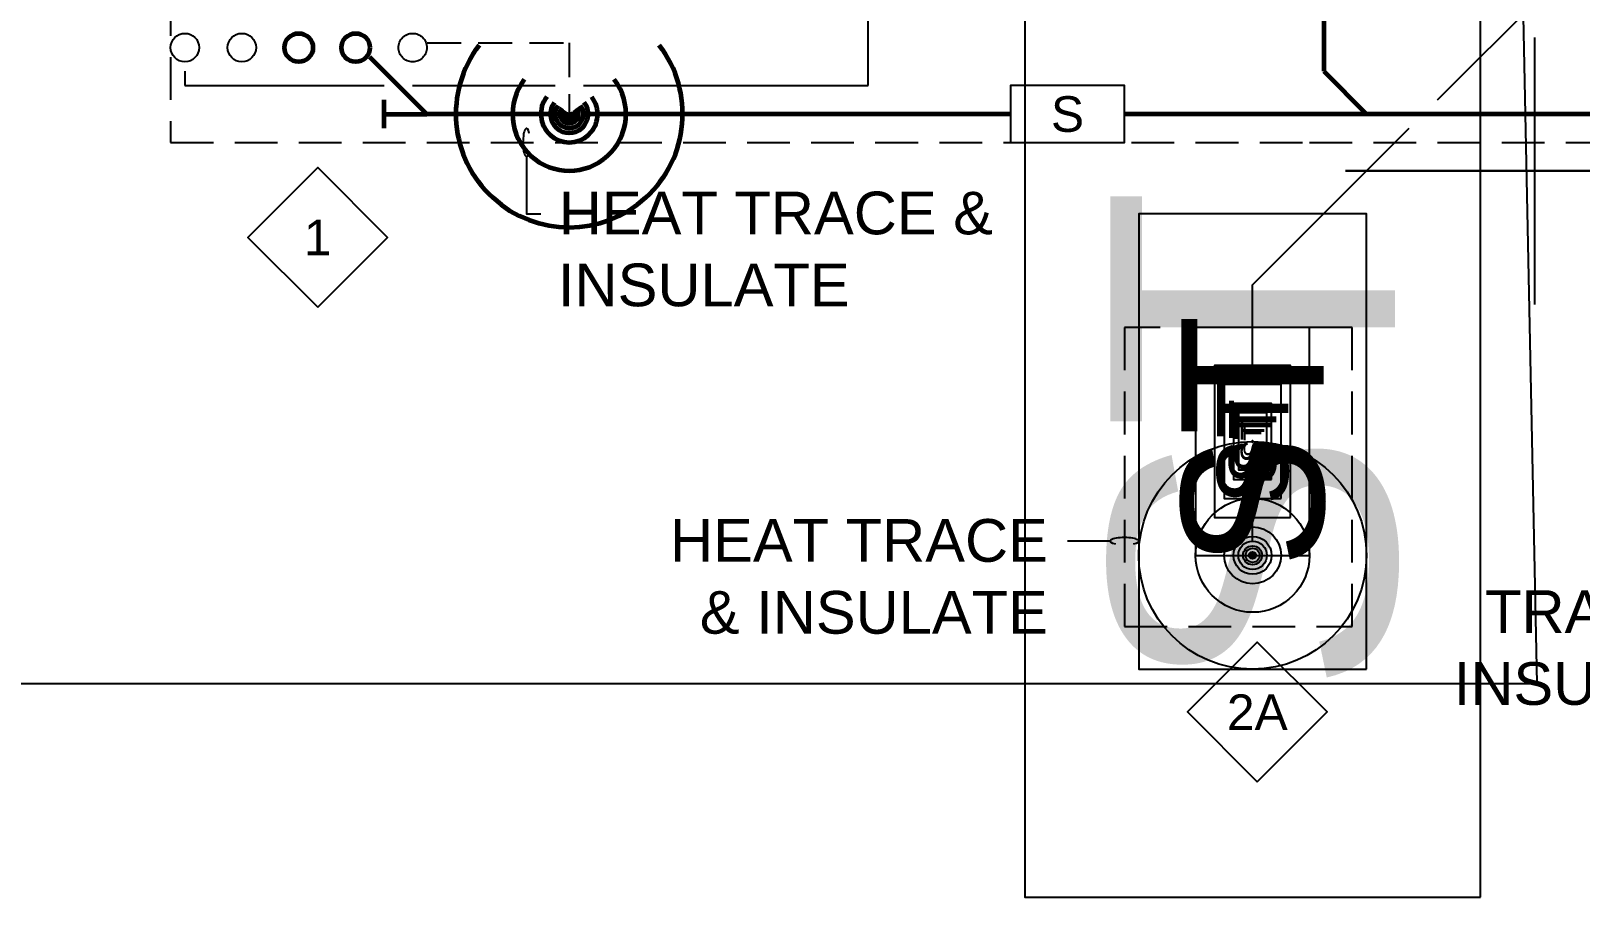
# Model space of a CAD drawing. Extents: x -3956 to 957, y -346 to 1886.
# Drawn here: x -3168.4 to -2842, y -55.3 to 127.2 of the extents above; entities that cross this region are included whole.
import ezdxf
from ezdxf.enums import TextEntityAlignment as Align

# ---------------------------------------------------------------- set-up
doc = ezdxf.new("R2010")
doc.units = 0
doc.header["$LTSCALE"] = 36
doc.header["$MEASUREMENT"] = 0
doc.linetypes.add('HIDDEN', pattern=[0.375, 0.25, -0.125])
doc.linetypes.add('VENT', pattern=[0.30000000000000004, 0.2, -0.1])
for name, color, linetype in [('G-ANNO-TEXT', 70, 'Continuous'), ('G-ANNO-TEXT @ 96', 70, 'Continuous'), ('P-FIXT-N-N', 3, 'Continuous'), ('P-FIXT-N-N @ 1 (1)', 3, 'Continuous'), ('P-FIXT-N-N @ 1 (2)', 3, 'Continuous'), ('P-FIXT-N-N @ 12', 3, 'Continuous'), ('P-FIXT-N-N @ 128', 3, 'Continuous'), ('P-FIXT-N-N @ 16', 3, 'Continuous'), ('P-FIXT-N-N @ 192', 3, 'Continuous'), ('P-FIXT-N-N @ 2', 3, 'Continuous'), ('P-FIXT-N-N @ 24', 3, 'Continuous'), ('P-FIXT-N-N @ 384', 3, 'Continuous'), ('P-FIXT-N-N @ 4', 3, 'Continuous'), ('P-FIXT-N-N @ 48', 3, 'Continuous'), ('P-FIXT-N-N @ 64', 3, 'Continuous'), ('P-FIXT-N-N @ 768', 3, 'Continuous'), ('P-FIXT-N-N @ 8', 3, 'Continuous'), ('P-FIXT-N-N @ 96', 3, 'Continuous'), ('P-HW-N @ 96', 1, 'Continuous'), ('P-HWC-N', 2, 'Continuous'), ('P-HWC-N @ 96', 2, 'Continuous'), ('P-SANV-N', 5, 'VENT'), ('P-SANV-N @ 96', 5, 'VENT'), ('P-STRM-N', 2, 'Continuous'), ('P-STRM-N @ 1 (1)', 2, 'Continuous'), ('P-STRM-N @ 1 (2)', 2, 'Continuous'), ('P-STRM-N @ 12', 2, 'Continuous'), ('P-STRM-N @ 128', 2, 'Continuous'), ('P-STRM-N @ 16', 2, 'Continuous'), ('P-STRM-N @ 192', 2, 'Continuous'), ('P-STRM-N @ 2', 2, 'Continuous'), ('P-STRM-N @ 24', 2, 'Continuous'), ('P-STRM-N @ 384', 2, 'Continuous'), ('P-STRM-N @ 4', 2, 'Continuous'), ('P-STRM-N @ 48', 2, 'Continuous'), ('P-STRM-N @ 64', 2, 'Continuous'), ('P-STRM-N @ 768', 2, 'Continuous'), ('P-STRM-N @ 8', 2, 'Continuous'), ('P-STRM-N @ 96', 2, 'Continuous')]:
    doc.layers.add(name, color=color, linetype=linetype)
for name, color, linetype, lineweight in [('P-CW-N @ 96', 4, 'Continuous', 60), ('P-SAN-N', 6, 'Continuous', 60), ('P-SAN-N @ 1 (1)', 6, 'Continuous', 60), ('P-SAN-N @ 1 (2)', 6, 'Continuous', 60), ('P-SAN-N @ 12', 6, 'Continuous', 60), ('P-SAN-N @ 128', 6, 'Continuous', 60), ('P-SAN-N @ 16', 6, 'Continuous', 60), ('P-SAN-N @ 192', 6, 'Continuous', 60), ('P-SAN-N @ 2', 6, 'Continuous', 60), ('P-SAN-N @ 24', 6, 'Continuous', 60), ('P-SAN-N @ 384', 6, 'Continuous', 60), ('P-SAN-N @ 4', 6, 'Continuous', 60), ('P-SAN-N @ 48', 6, 'Continuous', 60), ('P-SAN-N @ 64', 6, 'Continuous', 60), ('P-SAN-N @ 768', 6, 'Continuous', 60), ('P-SAN-N @ 8', 6, 'Continuous', 60), ('P-SAN-N @ 96', 6, 'Continuous', 60)]:
    doc.layers.add(name, color=color, linetype=linetype, lineweight=lineweight)
doc.styles.add('Arial', font='arial.ttf')

# ---------------------------------------------------------------- blocks, each defined once
blk = doc.blocks.new('*U7')
blk.add_circle((0, 0), 0.03125)
blk = doc.blocks.new('DIAMOND TAG')
blk.add_lwpolyline([(0, -0.1533391834124131), (0.1533391834122995, 0), (0, 0.1533391834122995), (-0.1533391834122995, 0)], close=True)
at = {"style": 'Arial'}
blk.add_attdef('XXX', text='', height=0.078125, dxfattribs=at).set_placement((0, 0), align=Align.MIDDLE)
blk = doc.blocks.new('PIPE-PLAN')
at = {"linetype": 'Continuous'}
for p, q in [((-0.09375000000000007, -0.03124999999999999), (-0.09375000000000007, 0.03125000000000001)), ((-0.09375000000000007, 7.654042494670958e-18), (-4.510281037539698e-17, -2.8775150500842e-17))]:
    blk.add_line(p, q, dxfattribs=at)
blk = doc.blocks.new('*U54')
at = {"layer": 'DEFPOINTS'}
blk.add_lwpolyline([(-0.125, -0.06249999999999999), (0.125, -0.06249999999999998), (0.125, 0.06250000000000003), (-0.125, 0.0625)], close=True, dxfattribs=at)
at = {"style": 'Arial'}
blk.add_text('S', height=0.078125, dxfattribs=at).set_placement((-2.383437588677995e-17, 0), align=Align.MIDDLE)
blk = doc.blocks.new('*U81')
at = {"color": 0}
for p, q in [((0.1335549689134511, -2.602085213965211e-17), (0.1335549689134511, 0.03662890696592461)), ((0, -2.081668171172169e-17), (0.1854628089269854, -2.602085213965211e-17))]:
    blk.add_line(p, q, dxfattribs=at)
for p, q in [((0.1335549689134511, -0.03662890696592466), (0.1335549689134511, 0.03662890696592461)), ((0.1854628089269854, -2.602085213965211e-17), (-1.734723475976807e-18, -2.775557561562891e-17))]:
    blk.add_line(p, q)
blk = doc.blocks.new('*U1507')
at = {"layer": 'P-FIXT-N-N @ 1 (1)', "rotation": 180}
blk.add_blockref('*U81', (-2749.000000014936, 97.74280152299252), dxfattribs=at)
at = {"layer": 'P-FIXT-N-N @ 1 (2)', "rotation": 180}
blk.add_blockref('*U81', (-2749.000000014936, 97.74280152299252), dxfattribs=at)
at = {"layer": 'P-FIXT-N-N @ 12', "xscale": 12, "yscale": 12, "zscale": 12, "rotation": 180}
blk.add_blockref('*U81', (-2749.000000014936, 97.74280152299252), dxfattribs=at)
at = {"layer": 'P-FIXT-N-N @ 128', "xscale": 128, "yscale": 128, "zscale": 128, "rotation": 180}
blk.add_blockref('*U81', (-2749.000000014936, 97.74280152299252), dxfattribs=at)
at = {"layer": 'P-FIXT-N-N @ 16', "xscale": 16, "yscale": 16, "zscale": 16, "rotation": 180}
blk.add_blockref('*U81', (-2749.000000014936, 97.74280152299252), dxfattribs=at)
at = {"layer": 'P-FIXT-N-N @ 192', "xscale": 192, "yscale": 192, "zscale": 192, "rotation": 180}
blk.add_blockref('*U81', (-2749.000000014936, 97.74280152299252), dxfattribs=at)
at = {"layer": 'P-FIXT-N-N @ 2', "xscale": 2, "yscale": 2, "zscale": 2, "rotation": 180}
blk.add_blockref('*U81', (-2749.000000014936, 97.74280152299252), dxfattribs=at)
at = {"layer": 'P-FIXT-N-N @ 24', "xscale": 24, "yscale": 24, "zscale": 24, "rotation": 180}
blk.add_blockref('*U81', (-2749.000000014936, 97.74280152299252), dxfattribs=at)
at = {"layer": 'P-FIXT-N-N @ 384', "xscale": 384, "yscale": 384, "zscale": 384, "rotation": 180}
blk.add_blockref('*U81', (-2749.000000014936, 97.74280152299252), dxfattribs=at)
at = {"layer": 'P-FIXT-N-N @ 4', "xscale": 4, "yscale": 4, "zscale": 4, "rotation": 180}
blk.add_blockref('*U81', (-2749.000000014936, 97.74280152299252), dxfattribs=at)
at = {"layer": 'P-FIXT-N-N @ 48', "xscale": 48, "yscale": 48, "zscale": 48, "rotation": 180}
blk.add_blockref('*U81', (-2749.000000014936, 97.74280152299252), dxfattribs=at)
at = {"layer": 'P-FIXT-N-N @ 64', "xscale": 64, "yscale": 64, "zscale": 64, "rotation": 180}
blk.add_blockref('*U81', (-2749.000000014936, 97.74280152299252), dxfattribs=at)
at = {"layer": 'P-FIXT-N-N @ 768', "xscale": 768, "yscale": 768, "zscale": 768, "rotation": 180}
blk.add_blockref('*U81', (-2749.000000014936, 97.74280152299252), dxfattribs=at)
at = {"layer": 'P-FIXT-N-N @ 8', "xscale": 8, "yscale": 8, "zscale": 8, "rotation": 180}
blk.add_blockref('*U81', (-2749.000000014936, 97.74280152299252), dxfattribs=at)
at = {"layer": 'P-FIXT-N-N @ 96', "xscale": 96, "yscale": 96, "zscale": 96, "rotation": 180}
blk.add_blockref('*U81', (-2749.000000014936, 97.74280152299252), dxfattribs=at)
blk = doc.blocks.new('*U1572')
at = {"layer": 'P-STRM-N @ 1 (1)'}
blk.add_blockref('*U7', (-2911.000000014936, 16.74280152299252), dxfattribs=at)
at = {"layer": 'P-STRM-N @ 1 (2)'}
blk.add_blockref('*U7', (-2911.000000014936, 16.74280152299252), dxfattribs=at)
at = {"layer": 'P-STRM-N @ 12', "xscale": 12, "yscale": 12, "zscale": 12}
blk.add_blockref('*U7', (-2911.000000014936, 16.74280152299252), dxfattribs=at)
at = {"layer": 'P-STRM-N @ 128', "xscale": 128, "yscale": 128, "zscale": 128}
blk.add_blockref('*U7', (-2911.000000014936, 16.74280152299252), dxfattribs=at)
at = {"layer": 'P-STRM-N @ 16', "xscale": 16, "yscale": 16, "zscale": 16}
blk.add_blockref('*U7', (-2911.000000014936, 16.74280152299252), dxfattribs=at)
at = {"layer": 'P-STRM-N @ 192', "xscale": 192, "yscale": 192, "zscale": 192}
blk.add_blockref('*U7', (-2911.000000014936, 16.74280152299252), dxfattribs=at)
at = {"layer": 'P-STRM-N @ 2', "xscale": 2, "yscale": 2, "zscale": 2}
blk.add_blockref('*U7', (-2911.000000014936, 16.74280152299252), dxfattribs=at)
at = {"layer": 'P-STRM-N @ 24', "xscale": 24, "yscale": 24, "zscale": 24}
blk.add_blockref('*U7', (-2911.000000014936, 16.74280152299252), dxfattribs=at)
at = {"layer": 'P-STRM-N @ 384', "xscale": 384, "yscale": 384, "zscale": 384}
blk.add_blockref('*U7', (-2911.000000014936, 16.74280152299252), dxfattribs=at)
at = {"layer": 'P-STRM-N @ 4', "xscale": 4, "yscale": 4, "zscale": 4}
blk.add_blockref('*U7', (-2911.000000014936, 16.74280152299252), dxfattribs=at)
at = {"layer": 'P-STRM-N @ 48', "xscale": 48, "yscale": 48, "zscale": 48}
blk.add_blockref('*U7', (-2911.000000014936, 16.74280152299252), dxfattribs=at)
at = {"layer": 'P-STRM-N @ 64', "xscale": 64, "yscale": 64, "zscale": 64}
blk.add_blockref('*U7', (-2911.000000014936, 16.74280152299252), dxfattribs=at)
at = {"layer": 'P-STRM-N @ 768', "xscale": 768, "yscale": 768, "zscale": 768}
blk.add_blockref('*U7', (-2911.000000014936, 16.74280152299252), dxfattribs=at)
at = {"layer": 'P-STRM-N @ 8', "xscale": 8, "yscale": 8, "zscale": 8}
blk.add_blockref('*U7', (-2911.000000014936, 16.74280152299252), dxfattribs=at)
at = {"layer": 'P-STRM-N @ 96', "xscale": 96, "yscale": 96, "zscale": 96}
blk.add_blockref('*U7', (-2911.000000014936, 16.74280152299252), dxfattribs=at)
blk = doc.blocks.new('*U64')
at = {"layer": 'DEFPOINTS'}
blk.add_lwpolyline([(-0.125, -0.06249999999999999), (0.125, -0.06249999999999998), (0.125, 0.06250000000000003), (-0.125, 0.0625)], close=True, dxfattribs=at)
at = {"style": 'Arial'}
blk.add_text('ST', height=0.078125, dxfattribs=at).set_placement((-9.393444791544109e-18, 0), align=Align.MIDDLE)
blk = doc.blocks.new('*U1573')
at = {"layer": 'P-STRM-N @ 1 (1)', "linetype": 'ByBlock', "lineweight": -2, "rotation": 90}
blk.add_blockref('*U64', (-2911.000000014936, 40.74280152299252), dxfattribs=at)
at = {"layer": 'P-STRM-N @ 1 (2)', "linetype": 'ByBlock', "lineweight": -2, "rotation": 90}
blk.add_blockref('*U64', (-2911.000000014936, 40.74280152299252), dxfattribs=at)
at = {"layer": 'P-STRM-N @ 128', "linetype": 'ByBlock', "lineweight": -2, "xscale": 128, "yscale": 128, "zscale": 128, "rotation": 90}
blk.add_blockref('*U64', (-2911.000000014936, 40.74280152299252), dxfattribs=at)
at = {"layer": 'P-STRM-N @ 192', "linetype": 'ByBlock', "lineweight": -2, "xscale": 192, "yscale": 192, "zscale": 192, "rotation": 90}
blk.add_blockref('*U64', (-2911.000000014936, 40.74280152299252), dxfattribs=at)
at = {"layer": 'P-STRM-N @ 384', "linetype": 'ByBlock', "lineweight": -2, "xscale": 384, "yscale": 384, "zscale": 384, "rotation": 90}
blk.add_blockref('*U64', (-2911.000000014936, 40.74280152299252), dxfattribs=at)
at = {"layer": 'P-STRM-N @ 48', "linetype": 'ByBlock', "lineweight": -2, "xscale": 48, "yscale": 48, "zscale": 48, "rotation": 90}
blk.add_blockref('*U64', (-2911.000000014936, 40.74280152299252), dxfattribs=at)
at = {"layer": 'P-STRM-N @ 64', "linetype": 'ByBlock', "lineweight": -2, "xscale": 64, "yscale": 64, "zscale": 64, "rotation": 90}
blk.add_blockref('*U64', (-2911.000000014936, 40.74280152299252), dxfattribs=at)
at = {"layer": 'P-STRM-N @ 768', "linetype": 'ByBlock', "lineweight": -2, "xscale": 768, "yscale": 768, "zscale": 768, "rotation": 90}
blk.add_blockref('*U64', (-2911.000000014936, 40.74280152299252), dxfattribs=at)
at = {"layer": 'P-STRM-N @ 96', "linetype": 'ByBlock', "lineweight": -2, "xscale": 96, "yscale": 96, "zscale": 96, "rotation": 90}
blk.add_blockref('*U64', (-2911.000000014936, 40.74280152299252), dxfattribs=at)
blk = doc.blocks.new('*U19')
at = {"linetype": 'Continuous'}
blk.add_arc((0, 0), 0.03111555437015312, 232.5669694738212, 127.4330305261797, dxfattribs=at)
blk = doc.blocks.new('*U1607')
at = {"layer": 'P-SAN-N @ 1 (1)', "rotation": 270}
blk.add_blockref('*U19', (-3055.000000014936, 109.7428015229925), dxfattribs=at)
at = {"layer": 'P-SAN-N @ 1 (2)', "rotation": 270}
blk.add_blockref('*U19', (-3055.000000014936, 109.7428015229925), dxfattribs=at)
at = {"layer": 'P-SAN-N @ 12', "xscale": 12, "yscale": 12, "zscale": 12, "rotation": 270}
blk.add_blockref('*U19', (-3055.000000014936, 109.7428015229925), dxfattribs=at)
at = {"layer": 'P-SAN-N @ 128', "xscale": 128, "yscale": 128, "zscale": 128, "rotation": 270}
blk.add_blockref('*U19', (-3055.000000014936, 109.7428015229925), dxfattribs=at)
at = {"layer": 'P-SAN-N @ 16', "xscale": 16, "yscale": 16, "zscale": 16, "rotation": 270}
blk.add_blockref('*U19', (-3055.000000014936, 109.7428015229925), dxfattribs=at)
at = {"layer": 'P-SAN-N @ 192', "xscale": 192, "yscale": 192, "zscale": 192, "rotation": 270}
blk.add_blockref('*U19', (-3055.000000014936, 109.7428015229925), dxfattribs=at)
at = {"layer": 'P-SAN-N @ 2', "xscale": 2, "yscale": 2, "zscale": 2, "rotation": 270}
blk.add_blockref('*U19', (-3055.000000014936, 109.7428015229925), dxfattribs=at)
at = {"layer": 'P-SAN-N @ 24', "xscale": 24, "yscale": 24, "zscale": 24, "rotation": 270}
blk.add_blockref('*U19', (-3055.000000014936, 109.7428015229925), dxfattribs=at)
at = {"layer": 'P-SAN-N @ 384', "xscale": 384, "yscale": 384, "zscale": 384, "rotation": 270}
blk.add_blockref('*U19', (-3055.000000014936, 109.7428015229925), dxfattribs=at)
at = {"layer": 'P-SAN-N @ 4', "xscale": 4, "yscale": 4, "zscale": 4, "rotation": 270}
blk.add_blockref('*U19', (-3055.000000014936, 109.7428015229925), dxfattribs=at)
at = {"layer": 'P-SAN-N @ 48', "xscale": 48, "yscale": 48, "zscale": 48, "rotation": 270}
blk.add_blockref('*U19', (-3055.000000014936, 109.7428015229925), dxfattribs=at)
at = {"layer": 'P-SAN-N @ 64', "xscale": 64, "yscale": 64, "zscale": 64, "rotation": 270}
blk.add_blockref('*U19', (-3055.000000014936, 109.7428015229925), dxfattribs=at)
at = {"layer": 'P-SAN-N @ 768', "xscale": 768, "yscale": 768, "zscale": 768, "rotation": 270}
blk.add_blockref('*U19', (-3055.000000014936, 109.7428015229925), dxfattribs=at)
at = {"layer": 'P-SAN-N @ 8', "xscale": 8, "yscale": 8, "zscale": 8, "rotation": 270}
blk.add_blockref('*U19', (-3055.000000014936, 109.7428015229925), dxfattribs=at)
at = {"layer": 'P-SAN-N @ 96', "xscale": 96, "yscale": 96, "zscale": 96, "rotation": 270}
blk.add_blockref('*U19', (-3055.000000014936, 109.7428015229925), dxfattribs=at)
blk = doc.blocks.new('LeaderNoteBlock')
blk.add_ellipse((0, 0), major_axis=(1, -1.836909530733566e-16), ratio=0.2499999999998295, start_param=5.387520513321723, end_param=10.32044275462724)

msp = doc.modelspace()

# ---------------------------------------------------------------- linework, layer by layer
at = {"layer": 'DEFPOINTS'}
for p, q in [((-2851.000000014936, -10.25719847700748), (-2854.000000014936, 133.7428015229925)), ((-3355.000000014936, -10.25719847700748), (-2851.000000014936, -10.25719847700748))]:
    msp.add_line(p, q, dxfattribs=at)
at = {"layer": 'G-ANNO-TEXT', "linetype": 'HIDDEN'}
for p, q in [((-3139.000000014936, 175.7428015229925), (-3139.000000014936, 103.7428015229925)), ((-3139.000000014936, 103.7428015229925), (-2923.000000014936, 103.7428015229925)), ((-2923.000000014936, 103.7428015229925), (-2923.000000014936, 103.7428015229925)), ((-2923.000000014936, 103.7428015229925), (-2899.000000014936, 103.7428015229925)), ((-2899.000000014936, 103.7428015229925), (-2899.000000014936, 103.7428015229925)), ((-2899.000000014936, 103.7428015229925), (-2806.000000014936, 103.7428015229925)), ((-2890.000000014936, 64.74280152299252), (-2938.000000014936, 64.74280152299252)), ((-2938.000000014936, 64.74280152299252), (-2938.000000014936, 1.742801522992522)), ((-2890.000000014936, 1.742801522992522), (-2890.000000014936, 64.74280152299252)), ((-2938.000000014936, 1.742801522992522), (-2890.000000014936, 1.742801522992522))]:
    msp.add_line(p, q, dxfattribs=at)
at = {"layer": 'G-ANNO-TEXT'}
for points in [[(-3064.000000014936, 100.7428015229925), (-3064.000000014936, 88.74280152299252), (-3061.000000014936, 88.74280152299252)], [(-2941.000000014936, 19.74280152299252), (-2944.000000014936, 19.74280152299252), (-2950.000000014936, 19.74280152299252)]]:
    msp.add_lwpolyline(points, dxfattribs=at)
at = {"layer": 'P-HWC-N'}
for p, q in [((-2992.000000014936, 115.7428015229925), (-2992.000000014936, 271.7428015229925)), ((-3136.000000014936, 118.7428015229925), (-3136.000000014936, 115.7428015229925)), ((-3136.000000014936, 115.7428015229925), (-3094.000000014936, 115.7428015229925)), ((-3088.000000014936, 115.7428015229925), (-3058.000000014936, 115.7428015229925)), ((-3052.000000014936, 115.7428015229925), (-2992.000000014936, 115.7428015229925))]:
    msp.add_line(p, q, dxfattribs=at)
at = {"layer": 'P-SAN-N'}
for p, q in [((-2896.000000014936, 211.7428015229925), (-2896.000000014936, 118.7428015229925)), ((-3085.000000014936, 109.7428015229925), (-3097.000000014936, 121.7428015229925)), ((-2896.000000014936, 118.7428015229925), (-2887.000000014936, 109.7428015229925)), ((-3058.000000014936, 109.7428015229925), (-3085.000000014936, 109.7428015229925)), ((-2962.000000014936, 109.7428015229925), (-3052.000000014936, 109.7428015229925)), ((-2734.000000014936, 109.7428015229925), (-2938.000000014936, 109.7428015229925))]:
    msp.add_line(p, q, dxfattribs=at)
at = {"layer": 'P-SANV-N'}
for p, q in [((-3085.000000014936, 124.7428015229925), (-3055.000000014936, 124.7428015229925)), ((-3055.000000014936, 124.7428015229925), (-3055.000000014936, 109.7428015229925))]:
    msp.add_line(p, q, dxfattribs=at)
at = {"layer": 'P-STRM-N'}
for p, q in [((-2872.000000014936, 112.7428015229925), (-2755.000000014936, 229.7428015229925)), ((-2911.000000014936, 73.74280152299252), (-2878.000000014936, 106.7428015229925)), ((-2911.000000014936, 52.74280152299252), (-2911.000000014936, 73.74280152299252)), ((-2911.000000014936, 19.74280152299252), (-2911.000000014936, 28.74280152299252))]:
    msp.add_line(p, q, dxfattribs=at)

# ---------------------------------------------------------------- block references
at = {"layer": 'G-ANNO-TEXT', "xscale": 3, "yscale": 3, "zscale": 3, "rotation": 90}
msp.add_blockref('LeaderNoteBlock', (-3064.000000014936, 103.7428015229925), dxfattribs=at)
at = {"layer": 'G-ANNO-TEXT', "xscale": 3, "yscale": 3, "zscale": 3}
msp.add_blockref('LeaderNoteBlock', (-2938.000000014936, 19.74280152299252), dxfattribs=at)
at = {"layer": 'G-ANNO-TEXT @ 96', "xscale": 96, "yscale": 96, "zscale": 96}
for p, values in [((-3108.000000014936, 83.74280152299252), {'XXX': '1'}), ((-2910.000000014936, -16.25719847700748), {'XXX': '2A'})]:
    msp.add_blockref('DIAMOND TAG', p, dxfattribs=at).add_auto_attribs(values)
at = {"layer": 'P-CW-N @ 96', "xscale": 96, "yscale": 96, "zscale": 96, "rotation": 180}
msp.add_blockref('*U7', (-3112.000000014936, 123.7428015229925), dxfattribs=at)
at = {"layer": 'P-FIXT-N-N'}
msp.add_blockref('*U1507', (0, 0), dxfattribs=at)
at = {"layer": 'P-HW-N @ 96', "xscale": 96, "yscale": 96, "zscale": 96, "rotation": 180}
msp.add_blockref('*U7', (-3124.000000014936, 123.7428015229925), dxfattribs=at)
at = {"layer": 'P-HWC-N @ 96', "xscale": 96, "yscale": 96, "zscale": 96, "rotation": 180}
msp.add_blockref('*U7', (-3136.000000014936, 123.7428015229927), dxfattribs=at)
at = {"layer": 'P-SAN-N'}
msp.add_blockref('*U1607', (0, 0), dxfattribs=at)
at = {"layer": 'P-SAN-N @ 96', "xscale": 96, "yscale": 96, "zscale": 96, "rotation": 180}
msp.add_blockref('*U7', (-3100.000000014936, 123.7428015229925), dxfattribs=at)
at = {"layer": 'P-SAN-N @ 96', "linetype": 'ByBlock', "lineweight": -2, "xscale": 96, "yscale": 96, "zscale": 96}
msp.add_blockref('*U54', (-2950.000000014936, 109.7428015229925), dxfattribs=at)
at = {"layer": 'P-SAN-N @ 96', "xscale": 96, "yscale": 96, "zscale": 96}
msp.add_blockref('PIPE-PLAN', (-3085.000000014936, 109.7428015229925), dxfattribs=at)
at = {"layer": 'P-SANV-N @ 96', "xscale": 96, "yscale": 96, "zscale": 96, "rotation": 180}
msp.add_blockref('*U7', (-3088.000000014936, 123.7428015229925), dxfattribs=at)
at = {"layer": 'P-STRM-N'}
for name in ['*U1573', '*U1572']:
    msp.add_blockref(name, (0, 0), dxfattribs=at)

# ---------------------------------------------------------------- texts
at = {"layer": 'G-ANNO-TEXT', "style": 'Arial'}
for s, p in [('HEAT TRACE &', (-3057.206821297337, 84.3893226689679)), ('INSULATE', (-3057.372578459684, 69.23584381494334)), ('HEAT TRACE', (-3033.76180083349, 15.38932266896791)), ('& INSULATE', (-3027.487585280966, 0.2358438149433368)), ('TRACE &', (-2862.002592102248, 0.3893226689679068)), ('INSULATE', (-2868.608321979465, -14.76415618505666))]:
    msp.add_text(s, height=9, dxfattribs=at).set_placement(p)

doc.saveas('drawing.dxf')
